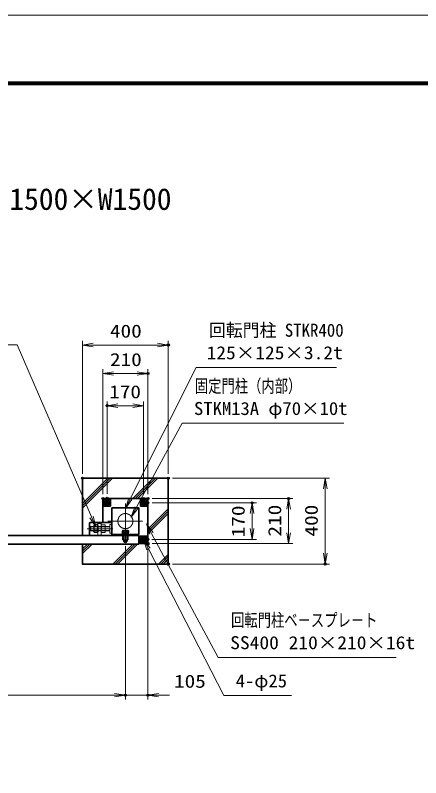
# Model space of a CAD drawing. Units: millimetres at full size. Extents: x -5940 to 5940, y -4200 to 4200.
# Drawn here: x -1537 to 353, y 649 to 4200 of the extents above; entities that cross this region are included whole.
import ezdxf
from ezdxf.enums import TextEntityAlignment as Align

# ---------------------------------------------------------------- set-up
doc = ezdxf.new("R2010")
doc.units = ezdxf.units.MM
doc.header["$LTSCALE"] = 20
doc.header["$PDMODE"] = 32
doc.header["$PDSIZE"] = 10
for name, pattern in [('DASHED', [7.5, 6, -1.5]), ('USER1', [18, 12, -1.5, 3, -1.5]), ('USER2', [9, 6, -0.75, 1.5, -0.75]), ('USER3', [3.75, 3, -0.75])]:
    doc.linetypes.add(name, pattern=pattern)
for name, color, linetype, lineweight in [('0-0_D-TTL', 7, 'Continuous', 18), ('0-1_軸線', 200, 'USER1', 15), ('0-2_隠れ線', 140, 'DASHED', 18), ('0-3_外形線', 7, 'Continuous', 35), ('0-4_寸法線', 4, 'Continuous', 18), ('0-5_0', 7, 'Continuous', 18), ('0-B_ねじ', 253, 'Continuous', 18), ('0-C_AM_0N', 7, 'Continuous', 50), ('0-D_AM_4N', 4, 'Continuous', 25), ('0-E_AM_7N', 6, 'USER2', 18), ('0-F_AM_3N', 140, 'USER3', 25), ('1-0_ハッチング', 253, 'Continuous', 13)]:
    doc.layers.add(name, color=color, linetype=linetype, lineweight=lineweight)
doc.layers.add('0-6_Defpoints', color=7, linetype='Continuous')
doc.layers.add('0-7_文字', color=254, linetype='Continuous')
doc.styles.add('ＭＳ ゴシック', font='')
doc.styles.get('ＭＳ ゴシック').set_extended_font_data('MS Gothic')

# ---------------------------------------------------------------- blocks, each defined once
blk = doc.blocks.new('PROFSP004L9486')
at = {"layer": '0-1_軸線'}
blk.add_line((-240, 0), (840, 0), dxfattribs=at)
at = {"layer": '0-3_外形線'}
for p, q in [((-16, 138.6), (-178.6, 138.6)), ((62, 160), (62, 0)), ((62, -160), (62, 0)), ((780, 160), (780, 0)), ((780, -160), (780, 0)), ((-16, -138.6), (-178.6, -138.6))]:
    blk.add_line(p, q, dxfattribs=at)
for points in [[(-200, 0), (-200, 240), (-178.6, 277.1), (-16, 277.1), (-16, 0)], [(-200, 0), (-200, -240), (-178.6, -277.1), (-16, -277.1), (-16, 0)], [(-16, 225), (0, 225), (0, 0)], [(-16, -225), (0, -225), (0, 0)], [(12, 160), (780, 160), (800, 140), (800, 0)], [(12, -160), (780, -160), (800, -140), (800, 0)]]:
    blk.add_lwpolyline(points, dxfattribs=at)
for centre, radius, start, end in [((-77.3, 207.8), 122.7, 145.61587, 214.38413), ((258.6, 0), 458.6, 162.41211, 197.58789), ((12, 172), 12, 180, 270), ((-77.3, -207.8), 122.7, 145.61587, 214.38413), ((12, -172), 12, 90, 180)]:
    blk.add_arc(centre, radius, start, end, dxfattribs=at)
at = {"layer": '0-B_ねじ'}
for p, q in [((62, 140), (12, 160)), ((62, 140), (800, 140)), ((62, -140), (12, -160)), ((62, -140), (800, -140))]:
    blk.add_line(p, q, dxfattribs=at)
blk = doc.blocks.new('PROFSP004KSH16')
at = {"layer": '0-3_外形線'}
for p, q in [((0, 186), (0, 0)), ((0, 13.2), (99.4, 26.5)), ((0, -186), (0, 0)), ((0, -13.2), (99.4, 0)), ((11.4, 268), (11.4, 14.8)), ((88, 268), (88, 25)), ((99.4, 186), (99.4, 0)), ((99.4, -186), (99.4, 0)), ((11.4, -268), (11.4, -11.7)), ((88, -268), (88, -1.5))]:
    blk.add_line(p, q, dxfattribs=at)
for points in [[(49.7, 268), (11.4, 268), (3.4, 260), (0, 186)], [(99.4, 186), (96, 260), (88, 268), (49.7, 268)], [(49.7, -268), (11.4, -268), (3.4, -260), (0, -186)], [(99.4, -186), (96, -260), (88, -268), (49.7, -268)]]:
    blk.add_lwpolyline(points, dxfattribs=at)
blk = doc.blocks.new('PROFSP004K8916')
at = {"layer": '0-3_外形線'}
blk.add_lwpolyline([(0, -300), (60, -300), (60, 300), (0, 300)], close=True, dxfattribs=at)
blk = doc.blocks.new('U23')
at = {"layer": '0-C_AM_0N'}
blk.add_lwpolyline([(-1880, 1596.1), (-1700, 1492.2), (-1520, 1596.1), (-1520, 1803.9), (-1700, 1907.8), (-1880, 1803.9)], close=True, dxfattribs=at)
for radius in [180, 101.1]:
    blk.add_circle((-1700, 1700), radius, dxfattribs=at)
at = {"layer": '0-D_AM_4N'}
blk.add_arc((-1700, 1700), 120, 260, 170, dxfattribs=at)
at = {"layer": '0-E_AM_7N'}
for p, q in [((-1928.6, 1700), (-1471.4, 1700)), ((-1700, 1928.6), (-1700, 1471.4))]:
    blk.add_line(p, q, dxfattribs=at)
blk = doc.blocks.new('U24')
at = {"layer": '0-C_AM_0N'}
blk.add_lwpolyline([(1520, 1596.1), (1700, 1492.2), (1880, 1596.1), (1880, 1803.9), (1700, 1907.8), (1520, 1803.9)], close=True, dxfattribs=at)
for radius in [180, 101.1]:
    blk.add_circle((1700, 1700), radius, dxfattribs=at)
at = {"layer": '0-D_AM_4N'}
blk.add_arc((1700, 1700), 120, 260, 170, dxfattribs=at)
at = {"layer": '0-E_AM_7N'}
for p, q in [((1471.4, 1700), (1928.6, 1700)), ((1700, 1928.6), (1700, 1471.4))]:
    blk.add_line(p, q, dxfattribs=at)
blk = doc.blocks.new('U25')
at = {"layer": '0-C_AM_0N'}
blk.add_lwpolyline([(1520, -1803.9), (1700, -1907.8), (1880, -1803.9), (1880, -1596.1), (1700, -1492.2), (1520, -1596.1)], close=True, dxfattribs=at)
for radius in [180, 101.1]:
    blk.add_circle((1700, -1700), radius, dxfattribs=at)
at = {"layer": '0-D_AM_4N'}
blk.add_arc((1700, -1700), 120, 260, 170, dxfattribs=at)
at = {"layer": '0-E_AM_7N'}
for p, q in [((1471.4, -1700), (1928.6, -1700)), ((1700, -1471.4), (1700, -1928.6))]:
    blk.add_line(p, q, dxfattribs=at)
blk = doc.blocks.new('A$C349E2BCA')
at = {"layer": '0-2_隠れ線'}
for p, q in [((-714.9, 581.1), (-714.9, -588.9)), ((-714.9, -588.9), (1355.1, -588.9))]:
    blk.add_line(p, q, dxfattribs=at)
at = {"layer": '0-3_外形線'}
for p, q in [((1355.1, 581.1), (-744.9, 581.1)), ((-744.9, 581.1), (-744.9, -588.9)), ((-714.9, -618.9), (1355.1, -618.9))]:
    blk.add_line(p, q, dxfattribs=at)
blk.add_lwpolyline([(1355.1, -618.9), (1355.1, 581.1), (-744.9, 581.1)], dxfattribs=at)
blk.add_arc((-714.9, -588.9), 30, 180, 270, dxfattribs=at)
blk = doc.blocks.new('U26')
at = {"layer": '0-F_AM_3N'}
for p, q in [((-1673.2, 346.5), (-1700, 300)), ((-1700, 300), (-1700, -300)), ((-1346.8, 346.5), (-1673.2, 346.5)), ((-1346.8, 173.3), (-1673.2, 173.3)), ((-1346.8, 346.5), (-1320, 300)), ((-1320, 300), (-1320, -300)), ((-1673.2, -346.5), (-1700, -300)), ((-1346.8, -173.3), (-1673.2, -173.3)), ((-1346.8, -346.5), (-1673.2, -346.5)), ((-1346.8, -346.5), (-1320, -300))]:
    blk.add_line(p, q, dxfattribs=at)
for centre, radius, start, end in [((-1546.8, 259.9), 153.2, 154.43847, 214.43847), ((-1127.6, 0), 572.4, 162.38303, 197.61697), ((-1473.2, 259.9), 153.2, 325.56153, 25.56153), ((-1892.4, 0), 572.4, 342.38303, 17.61697), ((-1546.8, -259.9), 153.2, 145.56153, 205.56153), ((-1473.2, -259.9), 153.2, 334.43847, 34.43847)]:
    blk.add_arc(centre, radius, start, end, dxfattribs=at)
blk = doc.blocks.new('U27')
at = {"layer": '0-2_隠れ線', "linetype": 'USER3'}
for p, q in [((-973.2, 346.5), (-1000, 300)), ((-1000, 300), (-1000, -300)), ((-646.8, 346.5), (-973.2, 346.5)), ((-646.8, 173.3), (-973.2, 173.3)), ((-646.8, 346.5), (-620, 300)), ((-620, 300), (-620, -300)), ((-973.2, -346.5), (-1000, -300)), ((-646.8, -173.3), (-973.2, -173.3)), ((-646.8, -346.5), (-973.2, -346.5)), ((-646.8, -346.5), (-620, -300))]:
    blk.add_line(p, q, dxfattribs=at)
for centre, radius, start, end in [((-846.8, 259.9), 153.2, 154.43847, 214.43847), ((-427.6, 0), 572.4, 162.38303, 197.61697), ((-773.2, 259.9), 153.2, 325.56153, 25.56153), ((-1192.4, 0), 572.4, 342.38303, 17.61697), ((-846.8, -259.9), 153.2, 145.56153, 205.56153), ((-773.2, -259.9), 153.2, 334.43847, 34.43847)]:
    blk.add_arc(centre, radius, start, end, dxfattribs=at)
blk = doc.blocks.new('dgdgagagd')
at = {"layer": '0-1_軸線'}
blk.add_line((89.7, 0), (-2340.3, 0), dxfattribs=at)
at = {"layer": '0-2_隠れ線'}
for p, q in [((-1975, 200), (-2000, 175)), ((-200, 175), (-2000, 175)), ((-2000, 175), (-2000, 0)), ((-1975, 200), (-1975, 0)), ((-200, 200), (-1975, 200)), ((-1975, -200), (-1975, 0)), ((-1320, 500), (-1320, -630)), ((-1320, 500), (-1000, 500)), ((-1000, 500), (-1000, -630)), ((-200, 400), (-200, -400)), ((0, 400), (-200, 400)), ((-200, -175), (-2000, -175)), ((-200, -400), (0, -400))]:
    blk.add_line(p, q, dxfattribs=at)
blk.add_lwpolyline([(-200, -200), (-1975, -200), (-2000, -175), (-2000, 0)], dxfattribs=at)
blk.add_blockref('U27', (0, 0), dxfattribs=at)
at = {"layer": '0-F_AM_3N'}
blk.add_blockref('U26', (0, 0), dxfattribs=at)
blk = doc.blocks.new('fffjgkkhk')
at = {"layer": '0-1_軸線'}
for p, q in [((0, 1642.4), (0, -1642.4)), ((-1623.7, 0), (1623.7, 0))]:
    blk.add_line(p, q, dxfattribs=at)
at = {"layer": '0-2_隠れ線'}
for p, q in [((-160, -1750), (-160, -1250)), ((-120, -1750), (-120, -1250)), ((120, -1750), (120, -1250)), ((160, -1750), (160, -1250)), ((260, -1750), (260, -1340))]:
    blk.add_line(p, q, dxfattribs=at)
blk.add_lwpolyline([(260, -1750), (-260, -1750), (-260, -1340)], dxfattribs=at)
for centre, radius in [((-1700, 1700), 250), ((1700, 1700), 250), ((0, 0), 700), ((1700, -1700), 250)]:
    blk.add_circle(centre, radius, dxfattribs=at)
at = {"layer": '0-3_外形線'}
for p, q in [((2100, 2100), (-2100, 2100)), ((-2100, 2100), (-2100, -140)), ((1250, 1250), (-1250, 1250)), ((-1250, 1250), (-1250, -1250)), ((1250, -1250), (1250, 1250)), ((-1250, -1250), (1250, -1250)), ((-360, -1340), (-360, -1250)), ((360, -1340), (360, -1250))]:
    blk.add_line(p, q, dxfattribs=at)
for points in [[(-2000, 1400), (-1400, 1400), (-1400, 2000), (-2000, 2000)], [(1400, 1400), (2000, 1400), (2000, 2000), (1400, 2000)], [(1400, -2000), (2000, -2000), (2000, -1400), (1400, -1400)]]:
    blk.add_lwpolyline(points, close=True, dxfattribs=at)
blk.add_lwpolyline([(2100, 2100), (2100, -2100), (1250, -2100)], dxfattribs=at)
blk.add_blockref('dgdgagagd', (-1250, -710), dxfattribs=at)
at = {"layer": '0-3_外形線', "xscale": -1, "rotation": 180}
blk.add_blockref('A$C349E2BCA', (-2605.1, -758.9), dxfattribs=at)
at = {"layer": '0-5_0'}
for name, p, rotation in [('PROFSP004K8916', (0, -1250), 90), ('PROFSP004L9486', (0, -1090.6), 270), ('PROFSP004KSH16', (0, -1190), 90)]:
    blk.add_blockref(name, p, dxfattribs=dict(at, rotation=rotation))
at = {"layer": '0-C_AM_0N'}
for name in ['U23', 'U24', 'U25']:
    blk.add_blockref(name, (0, 0), dxfattribs=at)
blk = doc.blocks.new('_Open')
at = {"layer": '0-5_0'}
blk.add_line((-20, 3.333), (0, 0), dxfattribs=at)
blk.add_lwpolyline([(-20, -3.333), (0, 0), (-20, 0)], dxfattribs=at)
blk = doc.blocks.new('S37')
at = {"layer": '0-4_寸法線'}
for points in [[(-14325333.5, 54527696.8), (-14338401.5, 54527696.8), (-14344537.5, 54515455.5), (-14344985.6, 54514561.5)], [(-14344686.5, 54515530.1), (-14344985.6, 54514561.5), (-14344388.5, 54515380.8)]]:
    blk.add_lwpolyline(points, dxfattribs=at)
at = {"layer": '0-4_寸法線', "color": 254, "style": 'ＭＳ ゴシック'}
for s, width, p in [('回転門柱 STKR400', 0.95, (-14337205.2, 54530193.6)), ('125×125×3.2t', 1.1, (-14337429.5, 54528093.6))]:
    blk.add_text(s, height=1212, dxfattribs=dict(at, width=width)).set_placement(p, align=Align.BOTTOM_LEFT)
blk = doc.blocks.new('S38')
at = {"layer": '0-4_寸法線'}
for points in [[(-14324629.9, 54522504.3), (-14339713.9, 54522504.3), (-14343978.7, 54514629.8), (-14344455, 54513750.5)], [(-14344125.3, 54514709.2), (-14344455, 54513750.5), (-14343832.2, 54514550.4)]]:
    blk.add_lwpolyline(points, dxfattribs=at)
at = {"layer": '0-4_寸法線', "color": 254, "style": 'ＭＳ ゴシック'}
for s, width, p in [('固定門柱（内部）', 0.75, (-14338517.5, 54525001.1)), ('STKM13A φ70×10t', 1.05, (-14338597.9, 54522901.1))]:
    blk.add_text(s, height=1212, dxfattribs=dict(at, width=width)).set_placement(p, align=Align.BOTTOM_LEFT)
blk = doc.blocks.new('S39')
at = {"layer": '0-4_寸法線'}
for points in [[(-14319771.2, 54500690.7), (-14336343.2, 54500690.7), (-14342568.4, 54512242.8), (-14343042.8, 54513123.1)], [(-14342421.7, 54512321.8), (-14343042.8, 54513123.1), (-14342715.1, 54512163.7)]]:
    blk.add_lwpolyline(points, dxfattribs=at)
at = {"layer": '0-4_寸法線', "color": 254, "style": 'ＭＳ ゴシック'}
for s, width, p in [('回転門柱ベ－スプレ－ト', 0.75, (-14335146.9, 54503187.6)), ('SS400 210×210×16t', 1.1, (-14335227.2, 54501087.6))]:
    blk.add_text(s, height=1212, dxfattribs=dict(at, width=width)).set_placement(p, align=Align.BOTTOM_LEFT)
blk = doc.blocks.new('S40')
at = {"layer": '0-4_寸法線'}
for points in [[(-14329517.1, 54497133.8), (-14335826.7, 54497133.8), (-14342838.7, 54510793.5), (-14343295.4, 54511683.1)], [(-14342690.5, 54510869.6), (-14343295.4, 54511683.1), (-14342987, 54510717.3)]]:
    blk.add_lwpolyline(points, dxfattribs=at)
at = {"layer": '0-4_寸法線', "color": 254, "style": 'ＭＳ ゴシック', "width": 1.05}
blk.add_text('4-φ25', height=1212, dxfattribs=at).set_placement((-14334710.7, 54497530.6), align=Align.BOTTOM_LEFT)
blk = doc.blocks.new('S41')
at = {"layer": '0-4_寸法線'}
for points in [[(-14371442.1, 54529800.5), (-14355090.9, 54529800.5), (-14348152.6, 54513765.8), (-14347755.4, 54512848.1)], [(-14348305.5, 54513699.7), (-14347755.4, 54512848.1), (-14347999.6, 54513832)]]:
    blk.add_lwpolyline(points, dxfattribs=at)
at = {"layer": '0-4_寸法線', "color": 254, "style": 'ＭＳ ゴシック', "width": 0.85}
blk.add_text('レベル調整金具\u3000SUS304', height=1212, dxfattribs=at).set_placement((-14371787.7, 54530197.4), align=Align.BOTTOM_LEFT)

msp = doc.modelspace()

# ---------------------------------------------------------------- linework, layer by layer
at = {"layer": '0-0_D-TTL'}
for points in [[(-5940, -4200), (5940, -4200), (5940, 4200), (-5940, 4200)], [(-5558.14, 3889.71), (5558.14, 3889.71), (5558.14, -3888.86), (-5558.14, -3888.86)], [(-5554.61, 3886.18), (5554.61, 3886.18), (5554.61, -3885.32), (-5554.61, -3885.32)], [(-5551.07, 3882.64), (5551.07, 3882.64), (5551.07, -3881.79), (-5551.07, -3881.79)], [(-5547.54, 3879.11), (5547.54, 3879.11), (5547.54, -3878.25), (-5547.54, -3878.25)], [(-5544, 3875.57), (5544, 3875.57), (5544, -3874.71), (-5544, -3874.71)]]:
    msp.add_lwpolyline(points, close=True, dxfattribs=at)
at = {"layer": '0-3_外形線'}
msp.add_lwpolyline([(-1223.52, 1737.18), (-1223.52, 1644.18), (-823.52, 1644.18), (-823.52, 2044.18), (-1223.52, 2044.18), (-1223.52, 1777.18)], dxfattribs=at)
msp.add_lwpolyline([(-2481.02, 1777.18), (-961.02, 1777.18), (-961.02, 1737.18), (-2481.02, 1737.18)], close=True, dxfattribs=at)
at = {"layer": '0-4_寸法線'}
for p, q in [((-1223.52, 2064.18), (-1223.52, 2684.19)), ((-1223.52, 2664.19), (-823.52, 2664.19)), ((-823.52, 2064.18), (-823.52, 2684.19)), ((-1128.52, 1969.18), (-1128.52, 2551.48)), ((-1128.52, 2531.48), (-918.52, 2531.48)), ((-918.52, 1969.18), (-918.52, 2551.48)), ((-1108.52, 1970.8), (-1108.52, 2401.48)), ((-938.52, 2381.48), (-1108.52, 2381.48)), ((-938.52, 1968.62), (-938.52, 2401.48)), ((-803.52, 2044.18), (-72.39, 2044.18)), ((-92.39, 2044.18), (-92.39, 1644.18)), ((-899.08, 1929.18), (-413.11, 1929.18)), ((-898.52, 1949.18), (-243.11, 1949.18)), ((-433.11, 1759.18), (-433.11, 1929.18)), ((-263.11, 1739.18), (-263.11, 1949.18)), ((-900.04, 1759.18), (-413.11, 1759.18)), ((-1023.52, 1727.65), (-1023.52, 1013.5)), ((-1023.52, 1727.65), (-1023.52, 1013.5)), ((-918.52, 1719.18), (-918.52, 1013.5)), ((-898.52, 1739.18), (-243.11, 1739.18)), ((-803.52, 1644.18), (-72.39, 1644.18)), ((-2523.52, 1033.5), (-1023.52, 1033.5)), ((-1073.52, 1033.5), (-1123.52, 1033.5)), ((-1023.52, 1033.5), (-918.52, 1033.5)), ((-868.52, 1033.5), (-818.52, 1033.5))]:
    msp.add_line(p, q, dxfattribs=at)
at = {"layer": '0-6_Defpoints'}
for p in [(-823.52, 2664.19), (-918.52, 2531.48), (-1108.52, 2381.48), (-1223.52, 2044.18), (-823.52, 2044.18), (-823.52, 2044.18), (-1128.52, 1949.18), (-1108.52, 1950.8), (-938.52, 1948.62), (-918.52, 1949.18), (-918.52, 1949.18), (-263.11, 1949.18), (-919.08, 1929.18), (-433.11, 1929.18), (-1023.52, 1747.65), (-920.04, 1759.18), (-918.52, 1739.18), (-918.52, 1739.18), (-823.52, 1644.18), (-92.39, 1644.18), (-1023.52, 1033.5), (-918.52, 1033.5)]:
    msp.add_point(p, dxfattribs=at)
at = {"layer": '1-0_ハッチング'}
for p, q in [((-1223.52, 1926.52), (-1105.87, 2044.18)), ((-1223.52, 1915.65), (-1094.99, 2044.18)), ((-1223.52, 1904.77), (-1084.12, 2044.18)), ((-988.74, 1949.18), (-893.74, 2044.18)), ((-977.86, 1949.18), (-882.86, 2044.18)), ((-966.99, 1949.18), (-871.99, 2044.18)), ((-918.52, 1807.26), (-824.09, 1901.69)), ((-918.52, 1796.38), (-824.14, 1890.77)), ((-918.52, 1785.51), (-824.18, 1879.85)), ((-1223.52, 1714.39), (-1200.74, 1737.18)), ((-1223.52, 1703.51), (-1189.86, 1737.18)), ((-1223.52, 1692.64), (-1178.99, 1737.18)), ((-1081.6, 1644.18), (-988.6, 1737.18)), ((-1070.73, 1644.18), (-977.73, 1737.18)), ((-1059.85, 1644.18), (-966.85, 1737.18)), ((-869.47, 1644.18), (-824.94, 1688.71)), ((-858.6, 1644.18), (-824.99, 1677.79)), ((-847.72, 1644.18), (-825.03, 1666.87))]:
    msp.add_line(p, q, dxfattribs=at)

# ---------------------------------------------------------------- block references
at = {"layer": '0-3_外形線', "xscale": 0.05, "yscale": 0.05}
msp.add_blockref('fffjgkkhk', (-1023.52, 1844.18), dxfattribs=at)
at = {"layer": '0-4_寸法線'}
for name, p, xscale, yscale in [('S41', (716226.25, -2723824.98), 0.05, 0.05), ('S37', (716226.25, -2723824.98), 0.05, 0.05), ('_Open', (-823.52, 2664.19), 2.5, 2.5), ('_Open', (-918.52, 2531.48), 2.5, 2.5), ('S38', (716226.25, -2723824.98), 0.05, 0.05), ('_Open', (-938.52, 2381.48), 2.5, 2.5), ('S39', (716226.25, -2723824.98), 0.05, 0.05), ('S40', (716226.25, -2723824.98), 0.05, 0.05), ('_Open', (-1023.52, 1033.5), 2.5, 2.5), ('_Open', (-1023.52, 1033.5), 2.5, 2.5)]:
    msp.add_blockref(name, p, dxfattribs=dict(at, xscale=xscale, yscale=yscale))
at = {"layer": '0-4_寸法線', "xscale": 2.5, "yscale": 2.5}
for p, rotation in [((-1223.52, 2664.19), 180), ((-1128.52, 2531.48), 180), ((-1108.52, 2381.48), 180), ((-92.39, 2044.18), 90), ((-433.11, 1929.18), 90), ((-263.11, 1949.18), 90), ((-433.11, 1759.18), 270), ((-263.11, 1739.18), 270), ((-92.39, 1644.18), 270), ((-918.52, 1033.5), 180)]:
    msp.add_blockref('_Open', p, dxfattribs=dict(at, rotation=rotation))

# ---------------------------------------------------------------- texts
at = {"layer": '0-4_寸法線', "color": 254, "style": 'ＭＳ ゴシック', "width": 1.2}
for s, p in [('400', (-1095.52, 2680.54)), ('210', (-1095.52, 2547.82)), ('170', (-1099.12, 2397.82)), ('105', (-796.94, 1049.84))]:
    msp.add_text(s, height=60.56, dxfattribs=at).set_placement(p, align=Align.BOTTOM_LEFT)
for s, p in [('170', (-449.45, 1768.58)), ('210', (-279.45, 1772.18)), ('400', (-108.73, 1772.18))]:
    msp.add_text(s, height=60.56, rotation=90, dxfattribs=at).set_placement(p, align=Align.BOTTOM_LEFT)
at = {"layer": '0-7_文字', "style": 'ＭＳ ゴシック'}
msp.add_text('TKK-SG（片開）H1500×W1500', height=101, dxfattribs=at).set_placement((-2596.34, 3263.26), align=Align.BOTTOM_LEFT)

doc.saveas('drawing.dxf')
